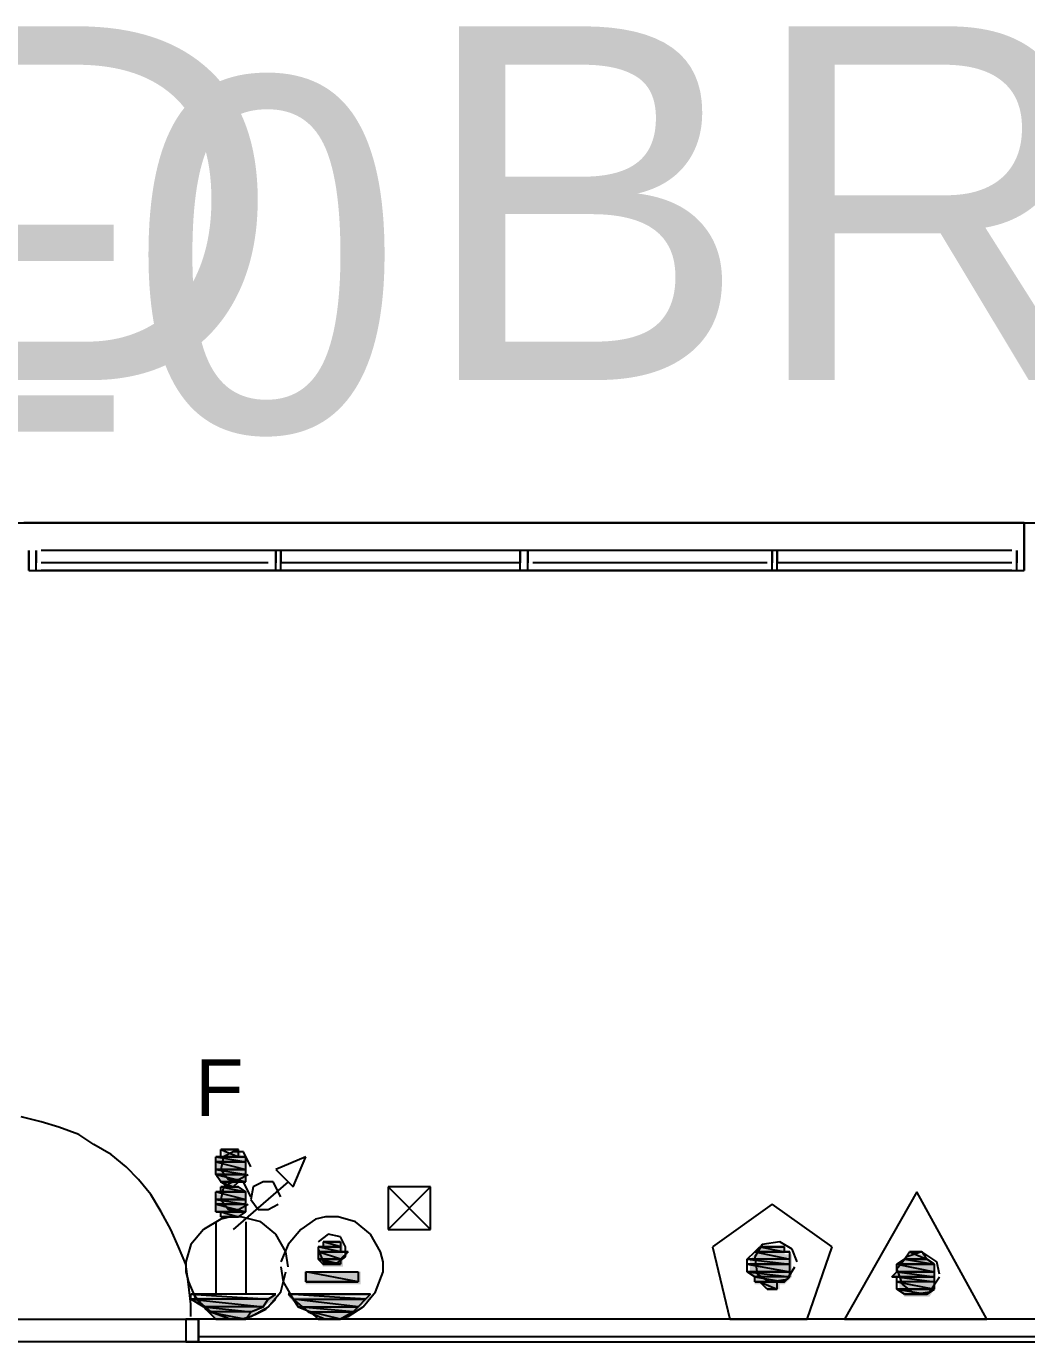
# Model space of a CAD drawing. Header units: millimetres. Extents: x 5 to 415, y 48 to 251.
# Drawn here: x 342.11 to 349.18, y 231.7 to 241 of the extents above; entities that cross this region are included whole.
import ezdxf

# ---------------------------------------------------------------- set-up
doc = ezdxf.new("R2010")
doc.units = ezdxf.units.MM
for name, color, linetype in [('H', 7, 'Continuous'), ('P', 7, 'Continuous'), ('T', 7, 'Continuous')]:
    doc.layers.add(name, color=color, linetype=linetype)

msp = doc.modelspace()

# ---------------------------------------------------------------- hatches: boundary and pattern name
at = {"layer": 'H', "linetype": 'Continuous'}
for points in [[(343.447, 232.957), (343.447, 233.01), (343.658, 233.01), (343.658, 232.957), (343.447, 232.957)], [(343.5, 233.01), (343.5, 233.045), (343.623, 233.045), (343.623, 233.01), (343.5, 233.01)], [(343.447, 232.922), (343.447, 232.957), (343.658, 232.957), (343.658, 232.922), (343.447, 232.922)], [(343.447, 232.869), (343.447, 232.922), (343.658, 232.922), (343.658, 232.869), (343.447, 232.869)], [(343.5, 232.833), (343.447, 232.869), (343.658, 232.869), (343.658, 232.833), (343.5, 232.833)], [(343.535, 232.798), (343.5, 232.833), (343.623, 232.833), (343.57, 232.798), (343.535, 232.798)], [(343.5, 232.745), (343.5, 232.798), (343.623, 232.798), (343.658, 232.745), (343.5, 232.745)], [(343.447, 232.71), (343.447, 232.745), (343.658, 232.745), (343.658, 232.71), (343.447, 232.71)], [(343.447, 232.657), (343.447, 232.71), (343.658, 232.71), (343.658, 232.657), (343.447, 232.657)], [(343.447, 232.622), (343.447, 232.657), (343.658, 232.657), (343.658, 232.622), (343.447, 232.622)], [(343.5, 232.586), (343.5, 232.622), (343.658, 232.622), (343.623, 232.586), (343.5, 232.586)], [(344.205, 232.375), (344.205, 232.41), (344.346, 232.41), (344.346, 232.375), (344.205, 232.375)], [(344.17, 232.322), (344.17, 232.375), (344.346, 232.375), (344.346, 232.322), (344.17, 232.322)], [(344.17, 232.287), (344.17, 232.322), (344.382, 232.322), (344.346, 232.287), (344.17, 232.287)], [(347.222, 232.287), (347.257, 232.322), (347.521, 232.322), (347.521, 232.287), (347.222, 232.287)], [(347.257, 232.322), (347.31, 232.375), (347.468, 232.375), (347.468, 232.322), (347.257, 232.322)], [(348.315, 232.287), (348.368, 232.322), (348.439, 232.322), (348.492, 232.287), (348.315, 232.287)], [(344.205, 232.234), (344.17, 232.287), (344.346, 232.287), (344.346, 232.234), (344.205, 232.234)], [(347.222, 232.234), (347.222, 232.287), (347.521, 232.287), (347.521, 232.234), (347.222, 232.234)], [(347.222, 232.198), (347.222, 232.234), (347.521, 232.234), (347.521, 232.198), (347.222, 232.198)], [(348.28, 232.234), (348.315, 232.287), (348.492, 232.287), (348.527, 232.234), (348.28, 232.234)], [(348.28, 232.198), (348.28, 232.234), (348.527, 232.234), (348.527, 232.198), (348.28, 232.198)], [(344.082, 232.11), (344.082, 232.198), (344.47, 232.198), (344.47, 232.11), (344.082, 232.11)], [(347.257, 232.163), (347.222, 232.198), (347.521, 232.198), (347.521, 232.163), (347.257, 232.163)], [(347.257, 232.11), (347.257, 232.163), (347.521, 232.163), (347.468, 232.11), (347.257, 232.11)], [(348.227, 232.163), (348.28, 232.198), (348.527, 232.198), (348.527, 232.163), (348.227, 232.163)], [(348.28, 232.11), (348.28, 232.163), (348.527, 232.163), (348.527, 232.11), (348.28, 232.11)], [(347.345, 232.075), (347.31, 232.11), (347.433, 232.11), (347.433, 232.075), (347.345, 232.075)], [(348.28, 232.075), (348.28, 232.11), (348.527, 232.11), (348.527, 232.075), (348.28, 232.075)], [(348.315, 232.022), (348.28, 232.075), (348.527, 232.075), (348.492, 232.022), (348.315, 232.022)], [(343.288, 231.987), (343.288, 232.022), (343.87, 232.022), (343.835, 231.987), (343.288, 231.987)], [(343.359, 231.951), (343.288, 231.987), (343.835, 231.987), (343.782, 231.951), (343.359, 231.951)], [(343.412, 231.898), (343.359, 231.951), (343.782, 231.951), (343.711, 231.898), (343.412, 231.898)], [(343.994, 231.987), (343.958, 232.022), (344.558, 232.022), (344.505, 231.987), (343.994, 231.987)], [(344.047, 231.951), (343.994, 231.987), (344.505, 231.987), (344.47, 231.951), (344.047, 231.951)], [(344.135, 231.898), (344.047, 231.951), (344.47, 231.951), (344.417, 231.898), (344.135, 231.898)], [(343.447, 231.863), (343.412, 231.898), (343.711, 231.898), (343.658, 231.863), (343.447, 231.863)], [(344.17, 231.863), (344.135, 231.898), (344.417, 231.898), (344.346, 231.863), (344.17, 231.863)]]:
    msp.add_hatch(color=256, dxfattribs=at).paths.add_polyline_path(points)

# ---------------------------------------------------------------- linework, layer by layer
at = {"layer": 'P'}
for points in [[(308.134, 237.49), (393.982, 237.49)], [(349.162, 237.49), (342.089, 237.49)], [(349.162, 237.49), (349.162, 237.296)], [(349.162, 237.296), (349.162, 237.49)], [(342.124, 237.155), (342.124, 237.296)], [(342.124, 237.296), (342.124, 237.155)], [(342.177, 237.296), (342.177, 237.208)], [(342.177, 237.155), (342.177, 237.296)], [(349.074, 237.296), (342.212, 237.296)], [(343.905, 237.296), (343.817, 237.296)], [(343.87, 237.296), (343.87, 237.208)], [(343.87, 237.155), (343.87, 237.296)], [(343.905, 237.296), (343.905, 237.208)], [(343.905, 237.155), (343.905, 237.296)], [(345.599, 237.296), (345.599, 237.208)], [(345.599, 237.155), (345.599, 237.296)], [(345.687, 237.296), (345.599, 237.296)], [(345.652, 237.296), (345.652, 237.208)], [(345.652, 237.155), (345.652, 237.296)], [(347.416, 237.296), (347.345, 237.296)], [(347.38, 237.296), (347.38, 237.208)], [(347.38, 237.155), (347.38, 237.296)], [(347.416, 237.296), (347.416, 237.208)], [(347.416, 237.155), (347.416, 237.296)], [(349.109, 237.155), (349.109, 237.296)], [(349.109, 237.296), (349.109, 237.208)], [(349.109, 237.155), (349.109, 237.296)], [(349.162, 237.296), (349.162, 237.155)], [(349.162, 237.155), (349.162, 237.296)], [(342.124, 237.155), (349.162, 237.155)], [(343.817, 237.208), (342.212, 237.208)], [(343.817, 237.208), (342.212, 237.208)], [(343.817, 237.208), (342.212, 237.208)], [(343.817, 237.208), (342.212, 237.208)], [(343.817, 237.208), (342.212, 237.208)], [(343.817, 237.155), (342.212, 237.155)], [(349.074, 237.155), (342.212, 237.155)], [(343.817, 237.155), (343.905, 237.155)], [(345.599, 237.208), (343.905, 237.208)], [(345.599, 237.208), (343.905, 237.208)], [(345.599, 237.208), (343.905, 237.208)], [(345.599, 237.208), (343.905, 237.208)], [(345.599, 237.208), (343.905, 237.208)], [(345.599, 237.155), (343.905, 237.155)], [(345.599, 237.155), (343.905, 237.155)], [(345.599, 237.155), (345.687, 237.155)], [(347.345, 237.208), (345.687, 237.208)], [(347.345, 237.208), (345.687, 237.208)], [(347.345, 237.208), (345.687, 237.208)], [(347.345, 237.208), (345.687, 237.208)], [(347.345, 237.208), (345.687, 237.208)], [(347.345, 237.155), (345.687, 237.155)], [(347.345, 237.155), (345.687, 237.155)], [(347.345, 237.155), (347.416, 237.155)], [(349.074, 237.208), (347.416, 237.208)], [(349.074, 237.208), (347.416, 237.208)], [(349.074, 237.208), (347.416, 237.208)], [(349.074, 237.208), (347.416, 237.208)], [(349.074, 237.208), (347.416, 237.208)], [(349.074, 237.155), (347.416, 237.155)], [(342.212, 233.257), (342.071, 233.292)], [(342.336, 233.221), (342.212, 233.257)], [(342.477, 233.168), (342.336, 233.221)], [(342.583, 233.098), (342.477, 233.168)], [(342.706, 233.027), (342.583, 233.098)], [(343.606, 233.063), (343.482, 233.063)], [(343.482, 233.063), (343.535, 233.063)], [(343.606, 233.063), (343.482, 233.063)], [(343.482, 233.063), (343.606, 233.01)], [(343.482, 233.063), (343.606, 233.01)], [(343.482, 233.01), (343.482, 233.063)], [(343.535, 233.063), (343.57, 233.063)], [(343.57, 233.063), (343.535, 233.063)], [(343.57, 233.063), (343.535, 233.063)], [(343.535, 233.063), (343.57, 233.063)], [(343.535, 233.063), (343.606, 233.063)], [(343.57, 233.063), (343.606, 233.063)], [(343.606, 233.063), (343.57, 233.063)], [(343.606, 233.01), (343.606, 233.063)], [(342.812, 232.939), (342.706, 233.027)], [(343.658, 233.01), (343.447, 233.01)], [(343.447, 233.01), (343.482, 233.01)], [(343.658, 233.01), (343.447, 233.01)], [(343.447, 233.01), (343.658, 232.974)], [(343.447, 233.01), (343.658, 232.974)], [(343.447, 232.974), (343.447, 233.01)], [(343.658, 232.974), (343.447, 232.974)], [(343.658, 232.974), (343.447, 232.974)], [(343.447, 232.974), (343.658, 232.974)], [(343.447, 232.974), (343.658, 232.974)], [(343.658, 232.974), (343.447, 232.974)], [(343.658, 232.974), (343.447, 232.974)], [(343.447, 232.974), (343.658, 232.922)], [(343.447, 232.974), (343.658, 232.922)], [(343.447, 232.922), (343.447, 232.974)], [(343.5, 233.01), (343.482, 232.922)], [(343.606, 233.01), (343.482, 233.01)], [(343.658, 233.01), (343.482, 233.01)], [(343.482, 233.01), (343.658, 233.01)], [(343.658, 233.01), (343.482, 233.01)], [(343.482, 233.01), (343.606, 233.01)], [(343.658, 233.01), (343.482, 233.01)], [(343.482, 233.01), (343.658, 233.01)], [(343.482, 233.01), (343.658, 233.01)], [(343.57, 233.045), (343.5, 233.01)], [(343.641, 233.045), (343.57, 233.045)], [(343.606, 233.01), (343.658, 233.01)], [(343.694, 232.939), (343.641, 233.045)], [(343.658, 233.01), (343.658, 233.01)], [(343.658, 232.974), (343.658, 233.01)], [(343.658, 232.974), (343.658, 232.974)], [(343.658, 232.974), (343.658, 232.974)], [(343.658, 232.922), (343.658, 232.974)], [(344.082, 233.01), (343.87, 232.922)], [(343.994, 232.798), (344.082, 233.01)], [(342.9, 232.851), (342.812, 232.939)], [(343.658, 232.922), (343.447, 232.922)], [(343.658, 232.922), (343.447, 232.922)], [(343.447, 232.922), (343.658, 232.922)], [(343.447, 232.922), (343.658, 232.922)], [(343.658, 232.922), (343.447, 232.922)], [(343.658, 232.922), (343.447, 232.922)], [(343.447, 232.922), (343.658, 232.886)], [(343.447, 232.922), (343.658, 232.886)], [(343.447, 232.886), (343.447, 232.922)], [(343.658, 232.886), (343.447, 232.886)], [(343.658, 232.886), (343.447, 232.886)], [(343.447, 232.886), (343.658, 232.886)], [(343.447, 232.886), (343.658, 232.886)], [(343.658, 232.886), (343.447, 232.886)], [(343.658, 232.886), (343.447, 232.886)], [(343.447, 232.886), (343.658, 232.833)], [(343.447, 232.886), (343.658, 232.833)], [(343.482, 232.833), (343.447, 232.886)], [(343.482, 232.922), (343.535, 232.851)], [(343.606, 232.851), (343.676, 232.886)], [(343.658, 232.922), (343.658, 232.922)], [(343.658, 232.922), (343.658, 232.922)], [(343.658, 232.886), (343.658, 232.922)], [(343.658, 232.886), (343.658, 232.886)], [(343.658, 232.886), (343.658, 232.886)], [(343.658, 232.833), (343.658, 232.886)], [(343.87, 232.922), (343.994, 232.798)], [(342.988, 232.745), (342.9, 232.851)], [(343.658, 232.833), (343.482, 232.833)], [(343.606, 232.833), (343.482, 232.833)], [(343.482, 232.833), (343.606, 232.833)], [(343.482, 232.833), (343.606, 232.833)], [(343.606, 232.833), (343.482, 232.833)], [(343.606, 232.833), (343.482, 232.833)], [(343.482, 232.833), (343.606, 232.833)], [(343.606, 232.833), (343.482, 232.833)], [(343.482, 232.833), (343.658, 232.833)], [(343.606, 232.833), (343.482, 232.833)], [(343.482, 232.833), (343.57, 232.798)], [(343.482, 232.833), (343.57, 232.798)], [(343.535, 232.798), (343.482, 232.833)], [(343.5, 232.798), (343.482, 232.71)], [(343.606, 232.798), (343.482, 232.798)], [(343.482, 232.798), (343.535, 232.798)], [(343.606, 232.798), (343.482, 232.798)], [(343.482, 232.798), (343.606, 232.798)], [(343.482, 232.798), (343.606, 232.798)], [(343.606, 232.798), (343.482, 232.798)], [(343.606, 232.798), (343.482, 232.798)], [(343.482, 232.798), (343.658, 232.763)], [(343.482, 232.798), (343.658, 232.763)], [(343.482, 232.763), (343.482, 232.798)], [(343.57, 232.833), (343.5, 232.798)], [(343.535, 232.851), (343.606, 232.851)], [(343.535, 232.798), (343.57, 232.798)], [(343.57, 232.798), (343.535, 232.798)], [(343.57, 232.798), (343.535, 232.798)], [(343.535, 232.798), (343.57, 232.798)], [(343.535, 232.798), (343.606, 232.798)], [(343.57, 232.798), (343.535, 232.798)], [(343.535, 232.798), (343.57, 232.798)], [(343.57, 232.798), (343.535, 232.798)], [(343.958, 232.833), (343.57, 232.498)], [(343.641, 232.833), (343.57, 232.833)], [(343.57, 232.798), (343.606, 232.833)], [(343.57, 232.798), (343.606, 232.798)], [(343.606, 232.798), (343.57, 232.798)], [(343.57, 232.798), (343.57, 232.798)], [(343.57, 232.798), (343.57, 232.798)], [(343.606, 232.833), (343.606, 232.833)], [(343.606, 232.833), (343.606, 232.833)], [(343.658, 232.833), (343.606, 232.833)], [(343.606, 232.798), (343.606, 232.798)], [(343.606, 232.798), (343.606, 232.798)], [(343.658, 232.763), (343.606, 232.798)], [(343.694, 232.728), (343.641, 232.833)], [(343.711, 232.798), (343.694, 232.71)], [(343.782, 232.833), (343.711, 232.798)], [(343.853, 232.833), (343.782, 232.833)], [(343.905, 232.728), (343.853, 232.833)], [(344.964, 232.798), (344.664, 232.798)], [(344.664, 232.798), (344.664, 232.498)], [(344.664, 232.798), (344.964, 232.498)], [(344.964, 232.798), (344.664, 232.498)], [(344.964, 232.498), (344.964, 232.798)], [(343.059, 232.622), (342.988, 232.745)], [(343.482, 232.763), (343.447, 232.763)], [(343.447, 232.763), (343.658, 232.763)], [(343.658, 232.763), (343.447, 232.763)], [(343.447, 232.763), (343.658, 232.763)], [(343.658, 232.763), (343.447, 232.763)], [(343.447, 232.763), (343.658, 232.763)], [(343.658, 232.763), (343.447, 232.763)], [(343.447, 232.763), (343.658, 232.71)], [(343.447, 232.763), (343.658, 232.71)], [(343.447, 232.71), (343.447, 232.763)], [(343.658, 232.71), (343.447, 232.71)], [(343.658, 232.71), (343.447, 232.71)], [(343.447, 232.71), (343.658, 232.71)], [(343.447, 232.71), (343.658, 232.71)], [(343.658, 232.71), (343.447, 232.71)], [(343.658, 232.71), (343.447, 232.71)], [(343.447, 232.71), (343.658, 232.675)], [(343.447, 232.71), (343.658, 232.675)], [(343.447, 232.675), (343.447, 232.71)], [(343.658, 232.763), (343.482, 232.763)], [(343.658, 232.763), (343.482, 232.763)], [(343.482, 232.763), (343.658, 232.763)], [(343.658, 232.763), (343.482, 232.763)], [(343.482, 232.71), (343.535, 232.639)], [(343.658, 232.763), (343.658, 232.763)], [(343.658, 232.763), (343.658, 232.763)], [(343.658, 232.71), (343.658, 232.763)], [(343.658, 232.71), (343.658, 232.71)], [(343.658, 232.71), (343.658, 232.71)], [(343.658, 232.675), (343.658, 232.71)], [(343.694, 232.71), (343.747, 232.639)], [(348.403, 232.763), (347.892, 231.863)], [(348.897, 231.863), (348.403, 232.763)], [(343.129, 232.498), (343.059, 232.622)], [(343.658, 232.675), (343.447, 232.675)], [(343.658, 232.675), (343.447, 232.675)], [(343.447, 232.675), (343.658, 232.675)], [(343.447, 232.675), (343.658, 232.675)], [(343.658, 232.675), (343.447, 232.675)], [(343.658, 232.675), (343.447, 232.675)], [(343.447, 232.675), (343.658, 232.622)], [(343.447, 232.675), (343.658, 232.622)], [(343.447, 232.622), (343.447, 232.675)], [(343.658, 232.622), (343.447, 232.622)], [(343.658, 232.622), (343.447, 232.622)], [(343.447, 232.622), (343.482, 232.622)], [(343.447, 232.622), (343.658, 232.622)], [(343.658, 232.622), (343.447, 232.622)], [(343.482, 232.622), (343.658, 232.622)], [(343.658, 232.622), (343.482, 232.622)], [(343.482, 232.622), (343.606, 232.586)], [(343.482, 232.622), (343.606, 232.586)], [(343.482, 232.586), (343.482, 232.622)], [(343.553, 232.586), (343.482, 232.569)], [(343.553, 232.586), (343.482, 232.569)], [(343.606, 232.586), (343.482, 232.586)], [(343.606, 232.586), (343.482, 232.586)], [(343.482, 232.586), (343.606, 232.586)], [(343.482, 232.586), (343.606, 232.586)], [(343.606, 232.586), (343.482, 232.586)], [(343.606, 232.586), (343.482, 232.586)], [(343.482, 232.586), (343.57, 232.586)], [(343.482, 232.586), (343.57, 232.586)], [(343.535, 232.586), (343.482, 232.586)], [(343.535, 232.639), (343.606, 232.639)], [(343.57, 232.586), (343.535, 232.586)], [(343.535, 232.586), (343.57, 232.586)], [(343.57, 232.586), (343.535, 232.586)], [(343.623, 232.586), (343.553, 232.586)], [(343.623, 232.586), (343.553, 232.586)], [(343.57, 232.586), (343.606, 232.586)], [(343.57, 232.586), (343.57, 232.586)], [(343.57, 232.586), (343.57, 232.586)], [(343.606, 232.639), (343.676, 232.675)], [(343.606, 232.586), (343.658, 232.622)], [(343.606, 232.586), (343.606, 232.586)], [(343.606, 232.586), (343.606, 232.586)], [(343.764, 232.551), (343.623, 232.586)], [(343.764, 232.551), (343.623, 232.586)], [(343.658, 232.675), (343.658, 232.675)], [(343.658, 232.675), (343.658, 232.675)], [(343.658, 232.622), (343.658, 232.675)], [(343.658, 232.622), (343.658, 232.622)], [(343.747, 232.639), (343.817, 232.639)], [(343.817, 232.639), (343.888, 232.675)], [(344.223, 232.586), (344.152, 232.569)], [(344.311, 232.586), (344.223, 232.586)], [(344.435, 232.551), (344.311, 232.586)], [(347.38, 232.675), (346.957, 232.375)], [(347.804, 232.375), (347.38, 232.675)], [(343.182, 232.375), (343.129, 232.498)], [(343.359, 232.498), (343.27, 232.392)], [(343.359, 232.498), (343.27, 232.392)], [(343.482, 232.569), (343.359, 232.498)], [(343.482, 232.569), (343.359, 232.498)], [(343.447, 232.551), (343.447, 232.04)], [(343.658, 232.551), (343.658, 232.04)], [(343.87, 232.463), (343.764, 232.551)], [(343.87, 232.463), (343.764, 232.551)], [(344.047, 232.498), (343.958, 232.392)], [(344.152, 232.569), (344.047, 232.498)], [(344.54, 232.463), (344.435, 232.551)], [(344.664, 232.498), (344.964, 232.498)], [(343.941, 232.339), (343.87, 232.463)], [(343.941, 232.339), (343.87, 232.463)], [(344.241, 232.463), (344.17, 232.41)], [(344.329, 232.375), (344.205, 232.41)], [(344.205, 232.41), (344.205, 232.375)], [(344.329, 232.375), (344.205, 232.41)], [(344.205, 232.41), (344.329, 232.41)], [(344.205, 232.41), (344.329, 232.41)], [(344.293, 232.41), (344.205, 232.41)], [(344.329, 232.41), (344.205, 232.41)], [(344.205, 232.41), (344.205, 232.41)], [(344.205, 232.41), (344.329, 232.41)], [(344.241, 232.41), (344.205, 232.41)], [(344.205, 232.41), (344.241, 232.41)], [(344.329, 232.445), (344.241, 232.463)], [(344.241, 232.41), (344.241, 232.41)], [(344.241, 232.41), (344.241, 232.41)], [(344.293, 232.41), (344.241, 232.41)], [(344.241, 232.41), (344.293, 232.41)], [(344.241, 232.41), (344.293, 232.41)], [(344.293, 232.41), (344.241, 232.41)], [(344.329, 232.41), (344.293, 232.41)], [(344.364, 232.375), (344.329, 232.445)], [(344.329, 232.41), (344.329, 232.375)], [(344.611, 232.339), (344.54, 232.463)], [(347.433, 232.41), (347.31, 232.392)], [(347.521, 232.357), (347.433, 232.41)], [(343.235, 232.251), (343.182, 232.375)], [(343.27, 232.392), (343.235, 232.269)], [(343.27, 232.392), (343.235, 232.269)], [(343.958, 232.392), (343.905, 232.269)], [(343.958, 232.234), (343.941, 232.339)], [(343.958, 232.234), (343.941, 232.339)], [(344.329, 232.339), (344.17, 232.375)], [(344.17, 232.375), (344.17, 232.339)], [(344.329, 232.339), (344.17, 232.375)], [(344.17, 232.375), (344.329, 232.375)], [(344.17, 232.375), (344.329, 232.375)], [(344.329, 232.375), (344.17, 232.375)], [(344.17, 232.375), (344.17, 232.375)], [(344.329, 232.375), (344.17, 232.375)], [(344.17, 232.375), (344.17, 232.375)], [(344.17, 232.375), (344.329, 232.375)], [(344.329, 232.375), (344.17, 232.375)], [(344.17, 232.375), (344.205, 232.375)], [(344.17, 232.357), (344.205, 232.269)], [(344.329, 232.287), (344.17, 232.339)], [(344.17, 232.339), (344.17, 232.287)], [(344.329, 232.287), (344.17, 232.339)], [(344.17, 232.339), (344.382, 232.339)], [(344.17, 232.339), (344.382, 232.339)], [(344.329, 232.339), (344.17, 232.339)], [(344.382, 232.339), (344.17, 232.339)], [(344.17, 232.339), (344.17, 232.339)], [(344.17, 232.339), (344.382, 232.339)], [(344.17, 232.339), (344.329, 232.339)], [(344.205, 232.375), (344.329, 232.375)], [(344.329, 232.375), (344.205, 232.375)], [(344.205, 232.375), (344.329, 232.375)], [(344.205, 232.375), (344.329, 232.375)], [(344.329, 232.375), (344.329, 232.339)], [(344.382, 232.339), (344.329, 232.287)], [(344.382, 232.339), (344.329, 232.339)], [(344.364, 232.304), (344.364, 232.375)], [(344.629, 232.269), (344.611, 232.339)], [(346.957, 232.375), (347.08, 231.863)], [(347.204, 232.287), (347.257, 232.339)], [(347.31, 232.392), (347.257, 232.304)], [(347.257, 232.339), (347.292, 232.375)], [(347.468, 232.339), (347.257, 232.339)], [(347.504, 232.339), (347.257, 232.339)], [(347.257, 232.339), (347.504, 232.339)], [(347.504, 232.339), (347.257, 232.339)], [(347.257, 232.339), (347.468, 232.339)], [(347.504, 232.339), (347.257, 232.339)], [(347.257, 232.339), (347.504, 232.287)], [(347.257, 232.339), (347.504, 232.287)], [(347.416, 232.375), (347.292, 232.375)], [(347.292, 232.375), (347.345, 232.375)], [(347.468, 232.375), (347.292, 232.375)], [(347.292, 232.375), (347.468, 232.375)], [(347.468, 232.375), (347.292, 232.375)], [(347.292, 232.375), (347.416, 232.375)], [(347.468, 232.375), (347.292, 232.375)], [(347.292, 232.375), (347.468, 232.339)], [(347.292, 232.375), (347.468, 232.339)], [(347.416, 232.375), (347.345, 232.375)], [(347.345, 232.375), (347.416, 232.375)], [(347.416, 232.375), (347.345, 232.375)], [(347.345, 232.375), (347.38, 232.375)], [(347.416, 232.375), (347.345, 232.375)], [(347.345, 232.375), (347.416, 232.375)], [(347.345, 232.375), (347.416, 232.375)], [(347.38, 232.375), (347.416, 232.375)], [(347.416, 232.375), (347.416, 232.375)], [(347.416, 232.375), (347.468, 232.375)], [(347.468, 232.339), (347.468, 232.375)], [(347.468, 232.339), (347.504, 232.339)], [(347.504, 232.287), (347.504, 232.339)], [(347.557, 232.269), (347.521, 232.357)], [(347.627, 231.863), (347.804, 232.375)], [(348.315, 232.287), (348.35, 232.339)], [(348.439, 232.339), (348.333, 232.304)], [(348.403, 232.339), (348.35, 232.339)], [(348.35, 232.339), (348.403, 232.339)], [(348.439, 232.339), (348.35, 232.339)], [(348.35, 232.339), (348.474, 232.287)], [(348.35, 232.339), (348.474, 232.287)], [(348.544, 232.269), (348.439, 232.339)], [(348.439, 232.339), (348.439, 232.339)], [(348.439, 232.339), (348.439, 232.339)], [(348.474, 232.287), (348.439, 232.339)], [(343.235, 232.269), (343.235, 232.198)], [(343.235, 232.269), (343.235, 232.198)], [(343.253, 232.11), (343.235, 232.251)], [(343.905, 232.234), (343.923, 232.128)], [(344.329, 232.251), (344.17, 232.287)], [(344.17, 232.287), (344.205, 232.251)], [(344.329, 232.251), (344.17, 232.287)], [(344.17, 232.287), (344.329, 232.287)], [(344.17, 232.287), (344.329, 232.287)], [(344.329, 232.287), (344.17, 232.287)], [(344.17, 232.287), (344.17, 232.287)], [(344.329, 232.287), (344.17, 232.287)], [(344.17, 232.287), (344.17, 232.287)], [(344.17, 232.287), (344.329, 232.287)], [(344.17, 232.287), (344.329, 232.287)], [(344.329, 232.287), (344.17, 232.287)], [(344.17, 232.287), (344.329, 232.287)], [(344.329, 232.287), (344.17, 232.287)], [(344.17, 232.287), (344.17, 232.287)], [(344.17, 232.287), (344.329, 232.287)], [(344.205, 232.269), (344.293, 232.251)], [(344.205, 232.251), (344.293, 232.251)], [(344.293, 232.251), (344.205, 232.251)], [(344.205, 232.251), (344.293, 232.251)], [(344.241, 232.251), (344.205, 232.251)], [(344.205, 232.251), (344.293, 232.251)], [(344.293, 232.251), (344.205, 232.251)], [(344.205, 232.251), (344.205, 232.251)], [(344.293, 232.251), (344.205, 232.251)], [(344.205, 232.251), (344.329, 232.251)], [(344.205, 232.251), (344.329, 232.251)], [(344.329, 232.251), (344.205, 232.251)], [(344.205, 232.251), (344.205, 232.251)], [(344.329, 232.251), (344.205, 232.251)], [(344.205, 232.251), (344.205, 232.251)], [(344.205, 232.251), (344.329, 232.251)], [(344.205, 232.251), (344.329, 232.251)], [(344.241, 232.251), (344.293, 232.251)], [(344.293, 232.251), (344.241, 232.251)], [(344.241, 232.251), (344.241, 232.251)], [(344.241, 232.251), (344.241, 232.251)], [(344.293, 232.251), (344.241, 232.251)], [(344.293, 232.251), (344.364, 232.304)], [(344.329, 232.251), (344.293, 232.251)], [(344.329, 232.287), (344.329, 232.251)], [(344.629, 232.198), (344.629, 232.269)], [(347.504, 232.287), (347.204, 232.287)], [(347.504, 232.287), (347.204, 232.287)], [(347.204, 232.287), (347.504, 232.251)], [(347.204, 232.287), (347.504, 232.251)], [(347.204, 232.251), (347.204, 232.287)], [(347.504, 232.251), (347.204, 232.251)], [(347.504, 232.251), (347.204, 232.251)], [(347.204, 232.251), (347.504, 232.251)], [(347.204, 232.251), (347.504, 232.251)], [(347.504, 232.251), (347.204, 232.251)], [(347.504, 232.251), (347.204, 232.251)], [(347.204, 232.251), (347.504, 232.198)], [(347.204, 232.251), (347.504, 232.198)], [(347.204, 232.198), (347.204, 232.251)], [(347.257, 232.304), (347.274, 232.181)], [(347.486, 232.145), (347.539, 232.234)], [(347.504, 232.251), (347.504, 232.287)], [(347.504, 232.251), (347.504, 232.251)], [(347.504, 232.251), (347.504, 232.251)], [(347.504, 232.198), (347.504, 232.251)], [(348.333, 232.304), (348.262, 232.216)], [(348.262, 232.251), (348.315, 232.287)], [(348.527, 232.251), (348.262, 232.251)], [(348.527, 232.251), (348.262, 232.251)], [(348.262, 232.251), (348.527, 232.251)], [(348.262, 232.251), (348.527, 232.251)], [(348.527, 232.251), (348.262, 232.251)], [(348.527, 232.251), (348.262, 232.251)], [(348.262, 232.251), (348.527, 232.198)], [(348.262, 232.251), (348.527, 232.198)], [(348.262, 232.198), (348.262, 232.251)], [(348.262, 232.216), (348.298, 232.11)], [(348.474, 232.287), (348.315, 232.287)], [(348.474, 232.287), (348.315, 232.287)], [(348.315, 232.287), (348.474, 232.287)], [(348.315, 232.287), (348.474, 232.287)], [(348.474, 232.287), (348.315, 232.287)], [(348.474, 232.287), (348.315, 232.287)], [(348.315, 232.287), (348.527, 232.251)], [(348.315, 232.287), (348.527, 232.251)], [(348.474, 232.287), (348.474, 232.287)], [(348.474, 232.287), (348.474, 232.287)], [(348.527, 232.251), (348.474, 232.287)], [(348.527, 232.251), (348.527, 232.251)], [(348.527, 232.251), (348.527, 232.251)], [(348.527, 232.198), (348.527, 232.251)], [(348.562, 232.181), (348.544, 232.269)], [(343.235, 232.198), (343.253, 232.128)], [(343.235, 232.198), (343.253, 232.128)], [(343.253, 232.128), (343.306, 232.004)], [(343.253, 232.128), (343.306, 232.004)], [(343.905, 232.057), (343.941, 232.198)], [(343.905, 232.057), (343.941, 232.198)], [(343.923, 232.128), (343.994, 232.004)], [(344.452, 232.128), (344.082, 232.198)], [(344.082, 232.198), (344.082, 232.128)], [(344.452, 232.128), (344.082, 232.198)], [(344.082, 232.198), (344.452, 232.198)], [(344.082, 232.198), (344.452, 232.198)], [(344.082, 232.128), (344.082, 232.198)], [(344.082, 232.128), (344.452, 232.128)], [(344.452, 232.128), (344.082, 232.128)], [(344.452, 232.198), (344.452, 232.128)], [(344.452, 232.198), (344.452, 232.128)], [(344.576, 232.057), (344.629, 232.198)], [(347.504, 232.198), (347.204, 232.198)], [(347.504, 232.198), (347.204, 232.198)], [(347.204, 232.198), (347.504, 232.198)], [(347.204, 232.198), (347.504, 232.198)], [(347.504, 232.198), (347.204, 232.198)], [(347.504, 232.198), (347.204, 232.198)], [(347.204, 232.198), (347.504, 232.163)], [(347.204, 232.198), (347.504, 232.163)], [(347.257, 232.163), (347.204, 232.198)], [(347.504, 232.163), (347.257, 232.163)], [(347.504, 232.163), (347.257, 232.163)], [(347.257, 232.163), (347.468, 232.128)], [(347.257, 232.163), (347.468, 232.128)], [(347.257, 232.128), (347.257, 232.163)], [(347.468, 232.128), (347.257, 232.128)], [(347.468, 232.128), (347.257, 232.128)], [(347.257, 232.128), (347.292, 232.128)], [(347.257, 232.128), (347.468, 232.128)], [(347.468, 232.128), (347.257, 232.128)], [(347.274, 232.181), (347.363, 232.128)], [(347.292, 232.128), (347.468, 232.128)], [(347.416, 232.128), (347.292, 232.128)], [(347.292, 232.128), (347.416, 232.128)], [(347.416, 232.128), (347.292, 232.128)], [(347.292, 232.128), (347.468, 232.128)], [(347.416, 232.128), (347.292, 232.128)], [(347.292, 232.128), (347.416, 232.075)], [(347.292, 232.128), (347.416, 232.075)], [(347.345, 232.075), (347.292, 232.128)], [(347.363, 232.128), (347.486, 232.145)], [(347.468, 232.128), (347.416, 232.128)], [(347.416, 232.075), (347.416, 232.128)], [(347.468, 232.128), (347.504, 232.163)], [(347.468, 232.128), (347.468, 232.128)], [(347.504, 232.198), (347.504, 232.198)], [(347.504, 232.198), (347.504, 232.198)], [(347.504, 232.163), (347.504, 232.198)], [(348.227, 232.163), (348.262, 232.198)], [(348.527, 232.163), (348.227, 232.163)], [(348.527, 232.163), (348.227, 232.163)], [(348.227, 232.163), (348.262, 232.163)], [(348.227, 232.163), (348.527, 232.163)], [(348.527, 232.163), (348.227, 232.163)], [(348.527, 232.198), (348.262, 232.198)], [(348.527, 232.198), (348.262, 232.198)], [(348.262, 232.198), (348.527, 232.198)], [(348.262, 232.198), (348.527, 232.198)], [(348.527, 232.198), (348.262, 232.198)], [(348.527, 232.198), (348.262, 232.198)], [(348.262, 232.198), (348.527, 232.163)], [(348.262, 232.198), (348.527, 232.163)], [(348.262, 232.163), (348.527, 232.163)], [(348.527, 232.163), (348.262, 232.163)], [(348.262, 232.163), (348.527, 232.128)], [(348.262, 232.163), (348.527, 232.128)], [(348.262, 232.128), (348.262, 232.163)], [(348.527, 232.128), (348.262, 232.128)], [(348.527, 232.128), (348.262, 232.128)], [(348.262, 232.128), (348.527, 232.075)], [(348.262, 232.128), (348.527, 232.075)], [(348.262, 232.075), (348.262, 232.128)], [(348.492, 232.057), (348.562, 232.163)], [(348.527, 232.198), (348.527, 232.198)], [(348.527, 232.198), (348.527, 232.198)], [(348.527, 232.163), (348.527, 232.198)], [(348.527, 232.163), (348.527, 232.163)], [(348.527, 232.128), (348.527, 232.163)], [(348.527, 232.075), (348.527, 232.128)], [(343.27, 231.969), (343.253, 232.11)], [(343.87, 232.04), (343.27, 232.04)], [(343.27, 232.04), (343.817, 232.004)], [(343.27, 232.04), (343.817, 232.004)], [(343.27, 232.004), (343.27, 232.04)], [(343.87, 232.04), (343.27, 232.04)], [(343.288, 232.04), (343.376, 231.934)], [(343.817, 231.951), (343.905, 232.057)], [(343.817, 231.951), (343.905, 232.057)], [(343.817, 232.004), (343.87, 232.04)], [(344.505, 232.004), (343.958, 232.04)], [(343.958, 232.04), (343.994, 232.004)], [(344.505, 232.004), (343.958, 232.04)], [(343.958, 232.04), (344.54, 232.04)], [(344.54, 232.04), (343.958, 232.04)], [(344.488, 231.951), (344.576, 232.057)], [(344.54, 232.04), (344.505, 232.004)], [(347.416, 232.075), (347.345, 232.075)], [(347.38, 232.075), (347.345, 232.075)], [(347.345, 232.075), (347.38, 232.075)], [(347.38, 232.075), (347.416, 232.075)], [(347.416, 232.075), (347.38, 232.075)], [(348.527, 232.075), (348.262, 232.075)], [(348.527, 232.075), (348.262, 232.075)], [(348.262, 232.075), (348.527, 232.075)], [(348.262, 232.075), (348.527, 232.075)], [(348.527, 232.075), (348.262, 232.075)], [(348.527, 232.075), (348.262, 232.075)], [(348.262, 232.075), (348.474, 232.04)], [(348.262, 232.075), (348.474, 232.04)], [(348.315, 232.04), (348.262, 232.075)], [(348.298, 232.11), (348.386, 232.04)], [(348.474, 232.04), (348.315, 232.04)], [(348.474, 232.04), (348.315, 232.04)], [(348.315, 232.04), (348.474, 232.04)], [(348.315, 232.04), (348.474, 232.04)], [(348.474, 232.04), (348.315, 232.04)], [(348.474, 232.04), (348.315, 232.04)], [(348.315, 232.04), (348.439, 232.04)], [(348.315, 232.04), (348.439, 232.04)], [(348.35, 232.04), (348.315, 232.04)], [(348.439, 232.04), (348.35, 232.04)], [(348.403, 232.04), (348.35, 232.04)], [(348.35, 232.04), (348.403, 232.04)], [(348.386, 232.04), (348.492, 232.057)], [(348.403, 232.04), (348.439, 232.04)], [(348.439, 232.04), (348.403, 232.04)], [(348.439, 232.04), (348.474, 232.04)], [(348.474, 232.04), (348.527, 232.075)], [(348.474, 232.04), (348.474, 232.04)], [(348.474, 232.04), (348.474, 232.04)], [(348.527, 232.075), (348.527, 232.075)], [(348.527, 232.075), (348.527, 232.075)], [(343.817, 232.004), (343.27, 232.004)], [(343.817, 232.004), (343.27, 232.004)], [(343.27, 232.004), (343.782, 231.951)], [(343.27, 232.004), (343.782, 231.951)], [(343.359, 231.951), (343.27, 232.004)], [(343.27, 231.881), (343.27, 231.969)], [(343.306, 232.004), (343.412, 231.916)], [(343.306, 232.004), (343.412, 231.916)], [(343.782, 231.951), (343.359, 231.951)], [(343.782, 231.951), (343.359, 231.951)], [(343.359, 231.951), (343.694, 231.916)], [(343.359, 231.951), (343.694, 231.916)], [(343.394, 231.916), (343.359, 231.951)], [(343.694, 231.881), (343.817, 231.951)], [(343.694, 231.881), (343.817, 231.951)], [(343.694, 231.916), (343.782, 231.951)], [(343.782, 231.951), (343.817, 232.004)], [(343.8, 231.934), (343.87, 232.004)], [(344.452, 231.951), (343.994, 232.004)], [(343.994, 232.004), (344.029, 231.951)], [(344.452, 231.951), (343.994, 232.004)], [(343.994, 232.004), (344.505, 232.004)], [(343.994, 232.004), (344.505, 232.004)], [(343.994, 232.004), (344.099, 231.916)], [(344.417, 231.916), (344.029, 231.951)], [(344.029, 231.951), (344.117, 231.916)], [(344.417, 231.916), (344.029, 231.951)], [(344.029, 231.951), (344.452, 231.951)], [(344.029, 231.951), (344.452, 231.951)], [(344.382, 231.881), (344.488, 231.951)], [(344.452, 231.951), (344.417, 231.916)], [(344.505, 232.004), (344.452, 231.951)], [(341.877, 231.863), (343.323, 231.863)], [(343.235, 231.863), (343.235, 231.704)], [(343.323, 231.863), (343.235, 231.863)], [(354.912, 231.863), (343.323, 231.863)], [(354.912, 231.863), (343.323, 231.863)], [(343.323, 231.704), (343.323, 231.863)], [(343.323, 231.863), (343.323, 231.704)], [(343.376, 231.934), (343.464, 231.898)], [(343.694, 231.916), (343.394, 231.916)], [(343.694, 231.916), (343.394, 231.916)], [(343.394, 231.916), (343.658, 231.863)], [(343.394, 231.916), (343.658, 231.863)], [(343.447, 231.863), (343.394, 231.916)], [(343.412, 231.916), (343.553, 231.863)], [(343.412, 231.916), (343.553, 231.863)], [(343.658, 231.863), (343.447, 231.863)], [(343.658, 231.863), (343.447, 231.863)], [(343.447, 231.863), (343.57, 231.863)], [(343.447, 231.863), (343.57, 231.863)], [(343.535, 231.863), (343.447, 231.863)], [(343.464, 231.898), (343.553, 231.863)], [(343.57, 231.863), (343.535, 231.863)], [(343.553, 231.863), (343.623, 231.863)], [(343.553, 231.863), (343.623, 231.863)], [(343.553, 231.863), (343.641, 231.863)], [(343.57, 231.863), (343.658, 231.863)], [(343.623, 231.863), (343.694, 231.881)], [(343.623, 231.863), (343.694, 231.881)], [(343.641, 231.863), (343.729, 231.898)], [(343.658, 231.863), (343.694, 231.916)], [(343.729, 231.898), (343.8, 231.934)], [(344.099, 231.916), (344.223, 231.863)], [(344.329, 231.863), (344.117, 231.916)], [(344.117, 231.916), (344.17, 231.863)], [(344.329, 231.863), (344.117, 231.916)], [(344.117, 231.916), (344.417, 231.916)], [(344.117, 231.916), (344.417, 231.916)], [(344.293, 231.863), (344.17, 231.863)], [(344.17, 231.863), (344.205, 231.863)], [(344.293, 231.863), (344.17, 231.863)], [(344.17, 231.863), (344.329, 231.863)], [(344.17, 231.863), (344.329, 231.863)], [(344.205, 231.863), (344.293, 231.863)], [(344.223, 231.863), (344.311, 231.863)], [(344.329, 231.863), (344.293, 231.863)], [(344.311, 231.863), (344.382, 231.881)], [(344.417, 231.916), (344.329, 231.863)], [(347.08, 231.863), (347.627, 231.863)], [(347.892, 231.863), (348.897, 231.863)], [(343.323, 231.74), (343.323, 231.828)], [(343.323, 231.828), (343.323, 231.74)], [(343.323, 231.74), (343.323, 231.828)], [(343.323, 231.828), (343.323, 231.74)], [(343.323, 231.74), (343.323, 231.828)], [(343.323, 231.74), (343.323, 231.828)], [(343.323, 231.74), (343.323, 231.828)], [(343.323, 231.704), (341.753, 231.704)], [(343.235, 231.704), (343.323, 231.704)], [(343.323, 231.74), (354.912, 231.74)], [(343.323, 231.704), (354.912, 231.704)]]:
    msp.add_lwpolyline(points, dxfattribs=at)

# ---------------------------------------------------------------- texts
at = {"layer": 'T', "attachment_point": 7}
for s, insert, char_height in [('{\\fArial|b0|i0|c0|p18;WIND BREAK RM}', (334.6, 238.5), 2.5), ('{\\fArial|b0|i0|c0|p18;1FL±0}', (334.9, 238.1), 2.5), ('{\\fArial|b0|i0|c0|p18;F}', (343.3, 233.3), 0.4)]:
    msp.add_mtext(s, dxfattribs=dict(at, insert=insert, char_height=char_height))

doc.saveas('drawing.dxf')
